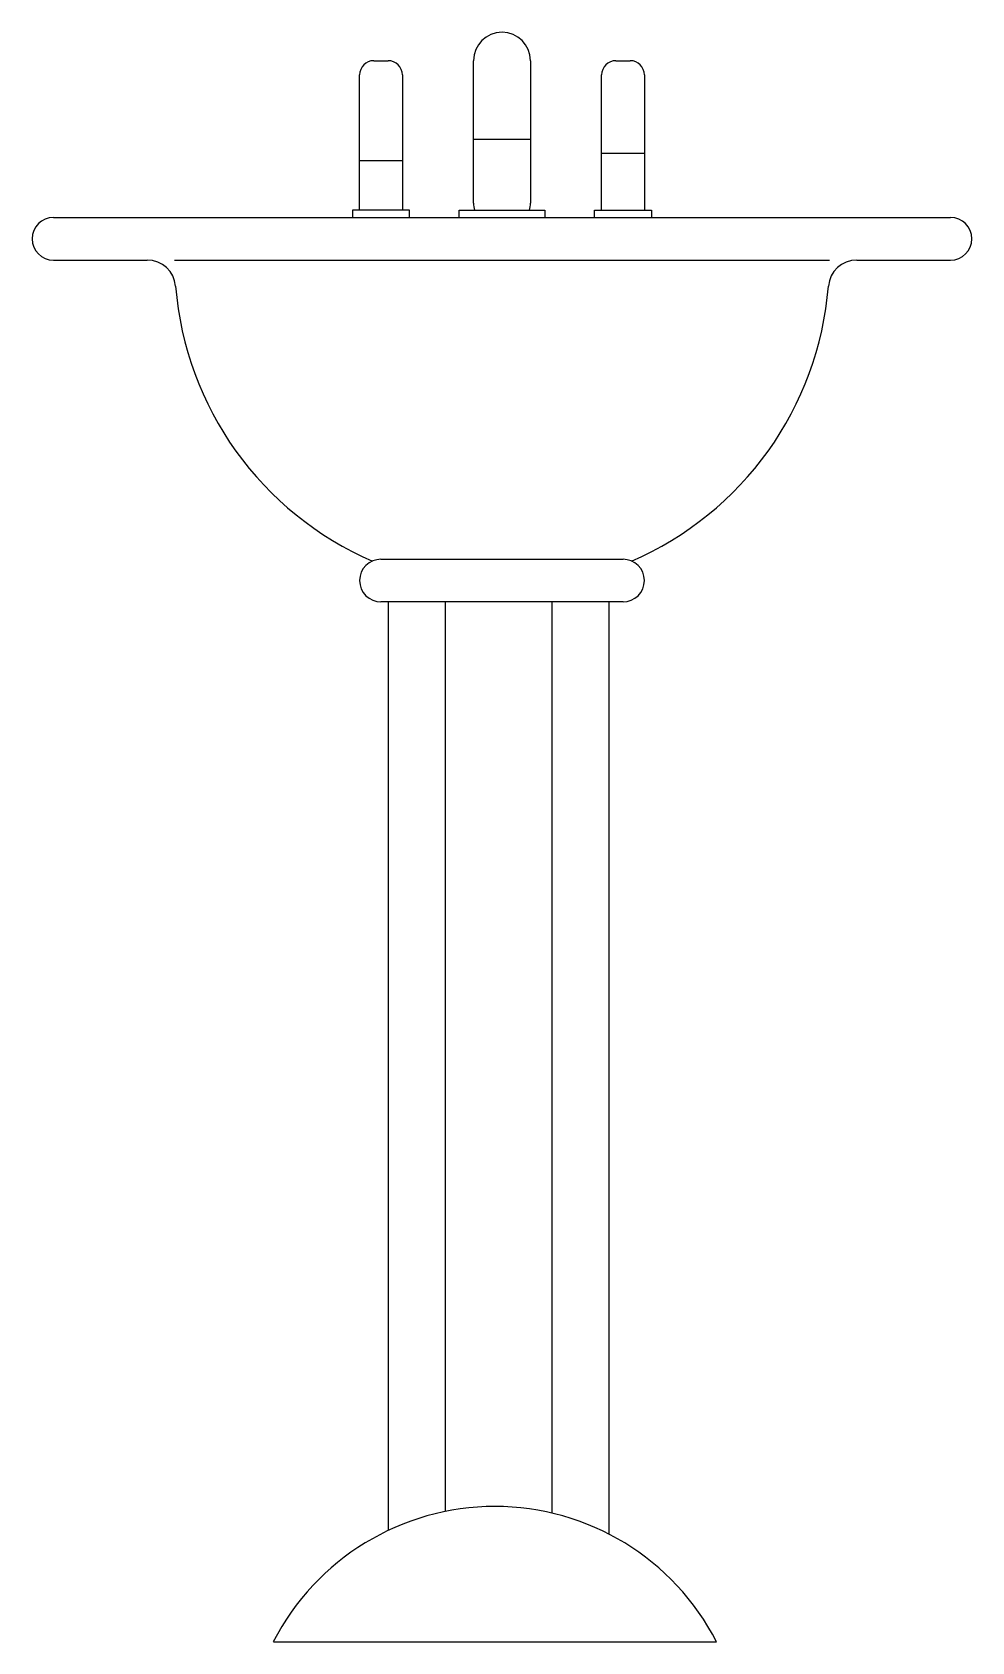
# Model space of a CAD drawing. Extents: x -66 to 0, y 0 to 113.
import ezdxf

# ---------------------------------------------------------------- set-up
doc = ezdxf.new("R2010")
doc.units = 0
doc.header["$LTSCALE"] = 25
doc.header["$MEASUREMENT"] = 0
doc.layers.get('0').update_dxf_attribs({"linetype": 'CONTINUOUS'})

msp = doc.modelspace()

# ---------------------------------------------------------------- linework, layer by layer
at = {"color": 0, "linetype": 'ByBlock'}
for p, q in [((-42, 111), (-41, 111)), ((-35, 101), (-35, 111)), ((-31, 111), (-31, 101)), ((-25, 111), (-24, 111)), ((-43, 100.5), (-43, 110)), ((-40, 110), (-40, 100.5)), ((-26, 100.5), (-26, 110)), ((-23, 110), (-23, 100.5)), ((-35, 105.5), (-31, 105.5)), ((-43, 104), (-40, 104)), ((-26, 104.5), (-23, 104.5)), ((-64.5, 100), (-1.5, 100)), ((-43.5, 100.5), (-43.5, 100)), ((-39.5, 100.5), (-43.5, 100.5)), ((-39.5, 100), (-39.5, 100.5)), ((-36, 100.5), (-30, 100.5)), ((-36, 100), (-36, 100.5)), ((-30, 100.5), (-30, 100)), ((-26.5, 100.5), (-22.5, 100.5)), ((-26.5, 100), (-26.5, 100.5)), ((-22.5, 100.5), (-22.5, 100)), ((-64.5, 97), (-57.92, 97)), ((-56, 97), (-10, 97)), ((-8.08, 97), (-1.5, 97)), ((-41.5, 76), (-24.5, 76)), ((-24.5, 73), (-41.5, 73)), ((-41, 73), (-41, 7.81)), ((-37, 73), (-37, 9.15)), ((-29.5, 73), (-29.5, 9.04)), ((-25.5, 73), (-25.5, 7.56)), ((-49.06, 0), (-17.94, 0))]:
    msp.add_line(p, q, dxfattribs=at)
for centre, radius, start, end in [((-33, 111), 2, 0, 180), ((-42, 110), 1, 90, 180), ((-41, 110), 1, 0, 90), ((-25, 110), 1, 90, 180), ((-24, 110), 1, 0, 90), ((-33, 101), 2, 180, 194.4775), ((-33, 101), 2, 345.5225, 0), ((-64.5, 98.5), 1.5, 90, 270), ((-1.5, 98.5), 1.5, 270, 90), ((-57.92, 95), 2, 4.5886, 90), ((-8.08, 95), 2, 90, 175.4114), ((-33, 97), 23, 184.5886, 246.6997), ((-33, 97), 23, 293.3003, 355.4114), ((-41.5, 74.5), 1.5, 90, 270), ((-24.5, 74.5), 1.5, 270, 90), ((-33.5, -8), 17.5, 27.2029, 152.7971)]:
    msp.add_arc(centre, radius, start, end, dxfattribs=at)

doc.saveas('drawing.dxf')
